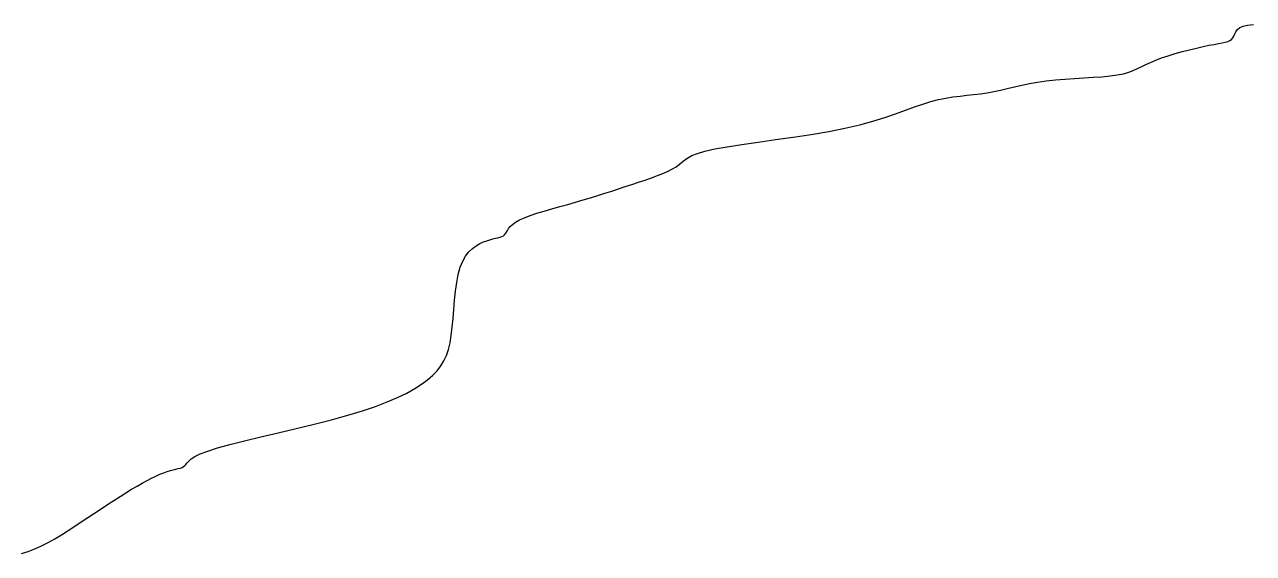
# Paper-space layout 's2 of 2' of a CAD drawing. Header units: metres. Extents: x -1806 to 17358, y -2633 to 1911.
# Drawn here: x 783.308 to 787.233, y 297.411 to 299.099 of the extents above; entities that cross this region are included whole.
import ezdxf

# ---------------------------------------------------------------- set-up
doc = ezdxf.new("R2010")
doc.units = ezdxf.units.M
doc.layers.get('0').update_dxf_attribs({"color": 6})
doc.layers.add('Notes', color=7, linetype='Continuous')

# ---------------------------------------------------------------- blocks, each defined once
blk = doc.blocks.new('Anthony Ho Signature')
at = {"color": 7, "flags": 128}
blk.add_lwpolyline([(314874.7459, 6258873.2235), (314874.7672, 6258873.2298), (314874.7884, 6258873.2377), (314874.8097, 6258873.2472), (314874.831, 6258873.258), (314874.8523, 6258873.2699), (314874.8735, 6258873.2827), (314874.8948, 6258873.2962), (314874.9161, 6258873.3101), (314874.9373, 6258873.3242), (314874.9586, 6258873.3384), (314874.9797, 6258873.3524), (314875.0007, 6258873.3662), (314875.0212, 6258873.3797), (314875.0414, 6258873.3927), (314875.061, 6258873.4052), (314875.0799, 6258873.417), (314875.0981, 6258873.4281), (314875.1153, 6258873.4383), (314875.1317, 6258873.4476), (314875.1472, 6258873.456), (314875.1619, 6258873.4635), (314875.1756, 6258873.4701), (314875.1885, 6258873.4759), (314875.2004, 6258873.4808), (314875.2115, 6258873.4847), (314875.2217, 6258873.4879), (314875.231, 6258873.4904), (314875.2394, 6258873.4924), (314875.247, 6258873.4942), (314875.2536, 6258873.496), (314875.2594, 6258873.498), (314875.2642, 6258873.5005), (314875.2682, 6258873.5036), (314875.2715, 6258873.5076), (314875.2752, 6258873.5125), (314875.2804, 6258873.5182), (314875.2883, 6258873.5249), (314875.3003, 6258873.5324), (314875.3174, 6258873.5408), (314875.341, 6258873.5501), (314875.3722, 6258873.5603), (314875.4118, 6258873.5713), (314875.4585, 6258873.5832), (314875.5105, 6258873.5956), (314875.566, 6258873.6087), (314875.6234, 6258873.6222), (314875.6807, 6258873.636), (314875.7362, 6258873.65), (314875.7882, 6258873.6642), (314875.8352, 6258873.6783), (314875.8773, 6258873.6925), (314875.9147, 6258873.7067), (314875.9477, 6258873.7208), (314875.9768, 6258873.735), (314876.0023, 6258873.7492), (314876.0244, 6258873.7633), (314876.0435, 6258873.7775), (314876.0599, 6258873.7917), (314876.0739, 6258873.8063), (314876.0857, 6258873.8215), (314876.0955, 6258873.8377), (314876.1035, 6258873.8552), (314876.1099, 6258873.8744), (314876.1151, 6258873.8956), (314876.1191, 6258873.9191), (314876.1223, 6258873.9451), (314876.1249, 6258873.973), (314876.1272, 6258874.002), (314876.1297, 6258874.0313), (314876.1327, 6258874.0601), (314876.1364, 6258874.0878), (314876.1412, 6258874.1134), (314876.1475, 6258874.1363), (314876.1554, 6258874.1559), (314876.1647, 6258874.1722), (314876.1752, 6258874.1856), (314876.1865, 6258874.1965), (314876.1981, 6258874.2052), (314876.2099, 6258874.212), (314876.2215, 6258874.2173), (314876.2326, 6258874.2213), (314876.2427, 6258874.2244), (314876.252, 6258874.2269), (314876.2605, 6258874.2289), (314876.268, 6258874.2308), (314876.2747, 6258874.2326), (314876.2804, 6258874.2346), (314876.2853, 6258874.2371), (314876.2893, 6258874.2402), (314876.2925, 6258874.2442), (314876.2953, 6258874.2489), (314876.2984, 6258874.2543), (314876.3023, 6258874.2603), (314876.3075, 6258874.2667), (314876.3145, 6258874.2734), (314876.324, 6258874.2804), (314876.3365, 6258874.2874), (314876.3524, 6258874.2945), (314876.3713, 6258874.3016), (314876.3925, 6258874.3087), (314876.4157, 6258874.3157), (314876.4402, 6258874.3228), (314876.4655, 6258874.3299), (314876.491, 6258874.337), (314876.5162, 6258874.3441), (314876.5406, 6258874.3512), (314876.5642, 6258874.3582), (314876.5871, 6258874.3653), (314876.6095, 6258874.3724), (314876.6315, 6258874.3795), (314876.6531, 6258874.3866), (314876.6745, 6258874.3937), (314876.6958, 6258874.4007), (314876.717, 6258874.4078), (314876.7379, 6258874.4149), (314876.7581, 6258874.422), (314876.7773, 6258874.4291), (314876.7952, 6258874.4361), (314876.8115, 6258874.4432), (314876.8257, 6258874.4503), (314876.8376, 6258874.4574), (314876.8472, 6258874.4645), (314876.8555, 6258874.4716), (314876.864, 6258874.4786), (314876.8742, 6258874.4857), (314876.8876, 6258874.4928), (314876.9054, 6258874.4999), (314876.9293, 6258874.507), (314876.9605, 6258874.514), (314877.0001, 6258874.5212), (314877.0468, 6258874.5284), (314877.0988, 6258874.5358), (314877.1543, 6258874.5436), (314877.2116, 6258874.5518), (314877.269, 6258874.5605), (314877.3245, 6258874.57), (314877.3765, 6258874.5802), (314877.4236, 6258874.5912), (314877.4659, 6258874.6027), (314877.504, 6258874.6145), (314877.5384, 6258874.6262), (314877.5697, 6258874.6374), (314877.5985, 6258874.6479), (314877.6253, 6258874.6572), (314877.6507, 6258874.6651), (314877.6751, 6258874.6714), (314877.6987, 6258874.6762), (314877.7216, 6258874.6799), (314877.744, 6258874.6828), (314877.766, 6258874.6853), (314877.7876, 6258874.6877), (314877.809, 6258874.6903), (314877.8303, 6258874.6935), (314877.8516, 6258874.6974), (314877.8731, 6258874.702), (314877.8951, 6258874.7071), (314877.9177, 6258874.7124), (314877.9413, 6258874.7176), (314877.9659, 6258874.7227), (314877.9919, 6258874.7273), (314878.0194, 6258874.7312), (314878.0485, 6258874.7344), (314878.0788, 6258874.7369), (314878.1094, 6258874.7389), (314878.1399, 6258874.7407), (314878.1695, 6258874.7425), (314878.1975, 6258874.7445), (314878.2233, 6258874.747), (314878.2463, 6258874.7501), (314878.2659, 6258874.7541), (314878.2828, 6258874.7588), (314878.2976, 6258874.7642), (314878.3113, 6258874.7702), (314878.3245, 6258874.7766), (314878.338, 6258874.7833), (314878.3526, 6258874.7903), (314878.3692, 6258874.7973), (314878.3881, 6258874.8044), (314878.4091, 6258874.8114), (314878.4313, 6258874.8181), (314878.4543, 6258874.8245), (314878.4772, 6258874.8305), (314878.4995, 6258874.8359), (314878.5204, 6258874.8406), (314878.5393, 6258874.8446), (314878.5558, 6258874.8477), (314878.5698, 6258874.8502), (314878.5816, 6258874.8524), (314878.5913, 6258874.8546), (314878.5994, 6258874.857), (314878.6058, 6258874.8598), (314878.611, 6258874.8635), (314878.615, 6258874.8682), (314878.6182, 6258874.8741), (314878.6213, 6258874.8808), (314878.6251, 6258874.8878), (314878.6303, 6258874.8947), (314878.6378, 6258874.901), (314878.6482, 6258874.906), (314878.6624, 6258874.9094), (314878.6812, 6258874.9107)], dxfattribs=at)

psp = doc.layouts.new('s2 of 2')

# ---------------------------------------------------------------- block references
at = {"layer": 'Notes', "ltscale": 0.5}
psp.add_blockref('Anthony Ho Signature', (-314091.448, -6258575.8121), dxfattribs=at)

doc.saveas('drawing.dxf')
